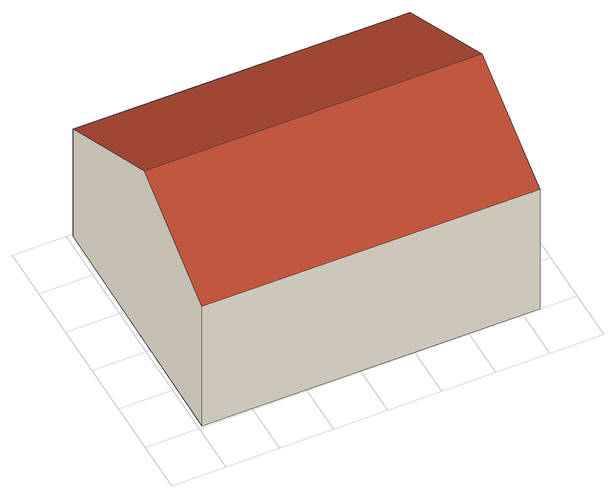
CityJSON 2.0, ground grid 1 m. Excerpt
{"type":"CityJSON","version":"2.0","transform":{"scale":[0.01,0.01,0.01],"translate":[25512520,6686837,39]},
"CityObjects":{
"building1":{"type":"Building","attributes":{"measuredHeight":3.39,"roofType":"1000","C_KAYTTARK":"941","Rakennuksen_tila":"voimassa","REPAIRED":"no","LowestRoof":42.57,"HighestRoof":42.57,"BREC_BuildingHeightNN":42.57,"BREC_RoofNames":"flat","Kayttotarkoitus":"Ei käyttömerkintää kartalla","CODE":"121","Kerroksia":0,"GroundLevel":39.17,"RATU":61627,"TILA_KOODI":2,"KG_KRAKENN":5084528,"Kerrosala":0,"Valmistunut":"2099-01-01","Integrate_LoD[1]":{"integrating_person":"vcdb_user","integration_date":"2016-10-28","matching_mode":1,"area_diff":0,"area_diff_filter":10,"overlap_DB_to_file":100,"overlap_file_to_DB":100,"overlap_filter":89}},"address":[{"CountryName":"Finland","LocalityName":"Helsinki"}],"geometry":[{"type":"Solid","lod":"2","boundaries":[[[[0,1,2,3]],[[1,4,5,2]],[[6,0,3,7]],[[8,5,4,9]],[[9,4,1,0,6]],[[7,3,2,5,8]],[[7,8,9,6]]]],"semantics":{"surfaces":[{"type":"RoofSurface","ZMax":4.04,"ZMinASL":42,"ZMin":2.82,"Area":15.6,"ZMaxASL":43.21,"RoofPitch":61,"RoofOrientation":180.28},{"type":"RoofSurface","ZMax":4.04,"ZMinASL":41.7,"ZMin":2.52,"Area":19.44,"ZMaxASL":43.21,"RoofPitch":61,"RoofOrientation":0.28},{"type":"WallSurface","ZMax":2.82,"Area":17.62,"ZMinASL":39.17,"ZMin":0,"ZMaxASL":42},{"type":"WallSurface","ZMax":2.52,"Area":15.76,"ZMinASL":39.17,"ZMin":0,"ZMaxASL":41.7},{"type":"WallSurface","ZMax":4.04,"Area":16.48,"ZMinASL":39.17,"ZMin":0,"ZMaxASL":43.21},{"type":"GroundSurface","ZMinASL":39.17,"ZMin":0,"Area":30.65}],"values":[[0,1,2,3,4,4,5]]}}]}
},
"vertices":[
[631,1,300],[632,220,421],[8,223,421],[7,4,300],[633,493,270],[10,496,270],[631,1,17],[7,4,17],[10,496,17],[633,493,17]
]}
